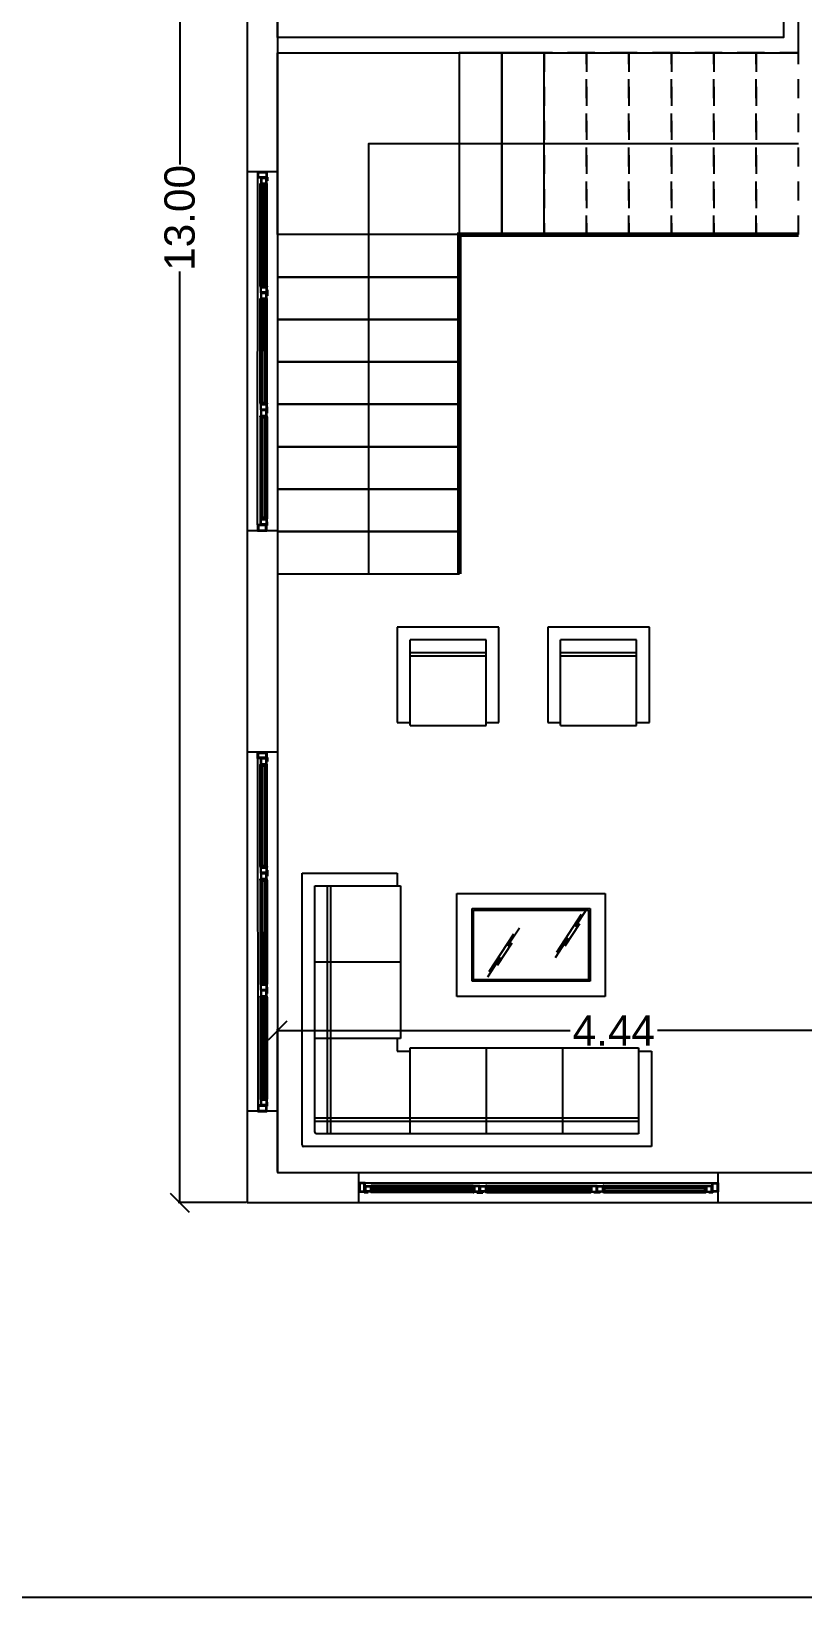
# Model space of a CAD drawing. Header units: inches. Extents: x 15.9 to 69.3, y 9.8 to 45.5.
# Drawn here: x 32.05 to 37.14, y 23.33 to 33.67 of the extents above; entities that cross this region are included whole.
import ezdxf

# ---------------------------------------------------------------- set-up
doc = ezdxf.new("R2010")
doc.units = ezdxf.units.IN
doc.header["$MEASUREMENT"] = 0
doc.linetypes.add('HIDDEN', pattern=[0.375, 0.25, -0.125])
doc.layers.add('TEFRIŞ', color=11, linetype='Continuous')
doc.layers.add('WINDOW', color=8, linetype='Continuous')
doc.styles.add('eng-kadr', font='arial.ttf')
doc.dimstyles.new('dim-col', dxfattribs={"dimscale": 0.05, "dimtxt": 4, "dimasz": 2.5, "dimexe": 0.2, "dimexo": 0.1, "dimgap": 0.5, "dimtad": 0, "dimzin": 0, "dimdsep": 46, "dimtxsty": 'eng-kadr', "dimblk1": 'OBLIQUE', "dimblk2": 'OBLIQUE', "dimsah": 1, "dimcen": 0.1, "dimclrd": 5, "dimclre": 5, "dimclrt": 256, "dimazin": 0, "dimtfac": 0.066667, "dimtofl": 0, "dimtmove": 2, "dimatfit": 2, "dimldrblk": 'OBLIQUE', "dimfxl": 0.2, "dimtolj": 1, "dimtzin": 0, "dimarcsym": 0})

# ---------------------------------------------------------------- blocks, each defined once
blk = doc.blocks.new('bvbvbvbv')
for points in [[(117.514, -6.243), (117.474, -6.243), (117.474, -6.303), (117.514, -6.303)], [(117.509, -6.248), (117.479, -6.248), (117.479, -6.298), (117.509, -6.298)], [(117.554, -6.303), (117.514, -6.303), (117.514, -6.263), (117.554, -6.263)], [(117.55, -6.299), (117.518, -6.299), (117.518, -6.267), (117.55, -6.267)], [(118.232, -6.303), (118.272, -6.303), (118.272, -6.263), (118.232, -6.263)], [(118.236, -6.299), (118.268, -6.299), (118.268, -6.267), (118.236, -6.267)], [(118.312, -6.303), (118.272, -6.303), (118.272, -6.263), (118.312, -6.263)], [(118.308, -6.299), (118.276, -6.299), (118.276, -6.267), (118.308, -6.267)], [(119.005, -6.303), (119.045, -6.303), (119.045, -6.263), (119.005, -6.263)], [(119.009, -6.299), (119.041, -6.299), (119.041, -6.267), (119.009, -6.267)], [(119.085, -6.303), (119.045, -6.303), (119.045, -6.263), (119.085, -6.263)], [(119.081, -6.299), (119.049, -6.299), (119.049, -6.267), (119.081, -6.267)], [(119.764, -6.303), (119.804, -6.303), (119.804, -6.263), (119.764, -6.263)], [(119.768, -6.299), (119.8, -6.299), (119.8, -6.267), (119.768, -6.267)], [(119.804, -6.243), (119.844, -6.243), (119.844, -6.303), (119.804, -6.303)], [(119.809, -6.248), (119.839, -6.248), (119.839, -6.298), (119.809, -6.298)]]:
    blk.add_lwpolyline(points, close=True)
at = {"layer": 'WINDOW', "ltscale": 5}
for p, q in [((117.509, -6.308), (117.509, -6.303)), ((117.514, -6.243), (119.804, -6.243)), ((117.534, -6.303), (117.534, -6.308)), ((117.554, -6.27), (117.564, -6.27)), ((117.554, -6.278), (117.564, -6.278)), ((117.554, -6.288), (117.564, -6.288)), ((117.554, -6.296), (117.564, -6.296)), ((118.23, -6.272), (117.556, -6.272)), ((117.556, -6.272), (117.556, -6.276)), ((118.23, -6.276), (117.556, -6.276)), ((118.23, -6.29), (117.556, -6.29)), ((117.556, -6.294), (117.556, -6.29)), ((118.23, -6.294), (117.556, -6.294)), ((118.227, -6.26), (117.559, -6.26)), ((118.227, -6.306), (117.559, -6.306)), ((117.564, -6.27), (117.564, -6.272)), ((118.232, -6.27), (117.564, -6.27)), ((117.564, -6.278), (117.564, -6.276)), ((117.564, -6.278), (117.564, -6.288)), ((117.564, -6.288), (117.564, -6.29)), ((117.564, -6.296), (117.564, -6.294)), ((118.232, -6.296), (117.564, -6.296)), ((118.232, -6.27), (118.222, -6.27)), ((118.222, -6.27), (118.222, -6.272)), ((118.222, -6.278), (118.222, -6.276)), ((118.232, -6.278), (118.222, -6.278)), ((118.222, -6.278), (118.222, -6.288)), ((118.232, -6.288), (118.222, -6.288)), ((118.222, -6.288), (118.222, -6.29)), ((118.222, -6.296), (118.222, -6.294)), ((118.232, -6.296), (118.222, -6.296)), ((118.23, -6.272), (118.23, -6.276)), ((118.23, -6.294), (118.23, -6.29)), ((118.252, -6.303), (118.252, -6.308)), ((118.292, -6.303), (118.292, -6.308)), ((118.312, -6.27), (118.322, -6.27)), ((118.312, -6.27), (118.995, -6.27)), ((118.312, -6.278), (118.322, -6.278)), ((118.312, -6.288), (118.322, -6.288)), ((118.312, -6.296), (118.322, -6.296)), ((118.312, -6.296), (118.995, -6.296)), ((118.314, -6.272), (118.314, -6.276)), ((118.314, -6.272), (119.003, -6.272)), ((118.314, -6.276), (119.003, -6.276)), ((118.314, -6.294), (118.314, -6.29)), ((118.314, -6.29), (119.003, -6.29)), ((118.314, -6.294), (119.003, -6.294)), ((118.317, -6.26), (119, -6.26)), ((118.317, -6.306), (119, -6.306)), ((118.322, -6.27), (118.322, -6.272)), ((118.322, -6.278), (118.322, -6.276)), ((118.322, -6.278), (118.322, -6.288)), ((118.322, -6.288), (118.322, -6.29)), ((118.322, -6.296), (118.322, -6.294)), ((119.005, -6.27), (118.995, -6.27)), ((118.995, -6.27), (118.995, -6.272)), ((118.995, -6.278), (118.995, -6.276)), ((119.005, -6.278), (118.995, -6.278)), ((118.995, -6.278), (118.995, -6.288)), ((119.005, -6.288), (118.995, -6.288)), ((118.995, -6.288), (118.995, -6.29)), ((118.995, -6.296), (118.995, -6.294)), ((119.005, -6.296), (118.995, -6.296)), ((119.003, -6.272), (119.003, -6.276)), ((119.003, -6.294), (119.003, -6.29)), ((119.025, -6.303), (119.025, -6.308)), ((119.065, -6.303), (119.065, -6.308)), ((119.085, -6.27), (119.095, -6.27)), ((119.085, -6.27), (119.754, -6.27)), ((119.085, -6.278), (119.095, -6.278)), ((119.085, -6.288), (119.095, -6.288)), ((119.085, -6.296), (119.095, -6.296)), ((119.085, -6.296), (119.754, -6.296)), ((119.087, -6.272), (119.087, -6.276)), ((119.087, -6.272), (119.762, -6.272)), ((119.087, -6.276), (119.762, -6.276)), ((119.087, -6.294), (119.087, -6.29)), ((119.087, -6.29), (119.762, -6.29)), ((119.087, -6.294), (119.762, -6.294)), ((119.09, -6.26), (119.759, -6.26)), ((119.09, -6.306), (119.759, -6.306)), ((119.095, -6.27), (119.095, -6.272)), ((119.095, -6.278), (119.095, -6.276)), ((119.095, -6.278), (119.095, -6.288)), ((119.095, -6.288), (119.095, -6.29)), ((119.095, -6.296), (119.095, -6.294)), ((119.764, -6.27), (119.754, -6.27)), ((119.754, -6.27), (119.754, -6.272)), ((119.754, -6.278), (119.754, -6.276)), ((119.764, -6.278), (119.754, -6.278)), ((119.754, -6.278), (119.754, -6.288)), ((119.764, -6.288), (119.754, -6.288)), ((119.754, -6.288), (119.754, -6.29)), ((119.754, -6.296), (119.754, -6.294)), ((119.764, -6.296), (119.754, -6.296)), ((119.762, -6.272), (119.762, -6.276)), ((119.762, -6.294), (119.762, -6.29)), ((119.784, -6.303), (119.784, -6.308)), ((119.809, -6.308), (119.809, -6.303)), ((117.509, -6.308), (117.534, -6.308)), ((118.252, -6.308), (118.292, -6.308)), ((119.065, -6.308), (119.025, -6.308)), ((119.809, -6.308), (119.784, -6.308))]:
    blk.add_line(p, q, dxfattribs=at)
for points in [[(117.559, -6.27), (117.559, -6.26), (117.554, -6.26), (117.554, -6.27)], [(117.559, -6.296), (117.559, -6.306), (117.554, -6.306), (117.554, -6.296)], [(117.558, -6.269), (117.558, -6.261), (117.555, -6.261), (117.555, -6.269)], [(117.558, -6.297), (117.558, -6.305), (117.555, -6.305), (117.555, -6.297)], [(118.227, -6.27), (118.227, -6.26), (118.232, -6.26), (118.232, -6.27)], [(118.227, -6.296), (118.227, -6.306), (118.232, -6.306), (118.232, -6.296)], [(118.228, -6.269), (118.228, -6.261), (118.231, -6.261), (118.231, -6.269)], [(118.228, -6.297), (118.228, -6.305), (118.231, -6.305), (118.231, -6.297)], [(118.317, -6.27), (118.317, -6.26), (118.312, -6.26), (118.312, -6.27)], [(118.317, -6.296), (118.317, -6.306), (118.312, -6.306), (118.312, -6.296)], [(118.316, -6.269), (118.316, -6.261), (118.313, -6.261), (118.313, -6.269)], [(118.316, -6.297), (118.316, -6.305), (118.313, -6.305), (118.313, -6.297)], [(119, -6.27), (119, -6.26), (119.005, -6.26), (119.005, -6.27)], [(119, -6.296), (119, -6.306), (119.005, -6.306), (119.005, -6.296)], [(119.001, -6.269), (119.001, -6.261), (119.004, -6.261), (119.004, -6.269)], [(119.001, -6.297), (119.001, -6.305), (119.004, -6.305), (119.004, -6.297)], [(119.09, -6.27), (119.09, -6.26), (119.085, -6.26), (119.085, -6.27)], [(119.09, -6.296), (119.09, -6.306), (119.085, -6.306), (119.085, -6.296)], [(119.089, -6.269), (119.089, -6.261), (119.086, -6.261), (119.086, -6.269)], [(119.089, -6.297), (119.089, -6.305), (119.086, -6.305), (119.086, -6.297)], [(119.759, -6.27), (119.759, -6.26), (119.764, -6.26), (119.764, -6.27)], [(119.759, -6.296), (119.759, -6.306), (119.764, -6.306), (119.764, -6.296)], [(119.76, -6.269), (119.76, -6.261), (119.763, -6.261), (119.763, -6.269)], [(119.76, -6.297), (119.76, -6.305), (119.763, -6.305), (119.763, -6.297)]]:
    blk.add_lwpolyline(points, close=True, dxfattribs=at)
blk = doc.blocks.new('_Oblique')
at = {"color": 0, "lineweight": -2}
blk.add_line((-0.5, -0.5), (0.5, 0.5), dxfattribs=at)
blk = doc.blocks.new('*D1915')
at = {"color": 5, "lineweight": -2, "ltscale": 0.06, "transparency": 16777216}
for p, q in [((33.473, 38.935), (33.023, 38.935)), ((33.033, 38.935), (33.033, 32.788)), ((33.033, 25.935), (33.033, 32.082)), ((33.473, 25.935), (33.023, 25.935))]:
    blk.add_line(p, q, dxfattribs=at)
at = {"layer": 'Defpoints', "color": 0, "ltscale": 0.06, "transparency": 16777216}
for p in [(33.478, 38.935), (33.033, 25.935), (33.478, 25.935)]:
    blk.add_point(p, dxfattribs=at)
at = {"color": 5, "lineweight": -2, "ltscale": 0.06, "transparency": 16777216, "xscale": 0.125, "yscale": 0.125, "zscale": 0.125}
for p, rotation in [((33.033, 38.935), 90), ((33.033, 25.935), 270)]:
    blk.add_blockref('_Oblique', p, dxfattribs=dict(at, rotation=rotation))
at = {"ltscale": 0.06, "transparency": 16777216, "insert": (33.033, 32.435), "char_height": 0.2, "attachment_point": 5, "rotation": 90, "style": 'eng-kadr'}
blk.add_mtext('\\A1;13.00', dxfattribs=at)
blk = doc.blocks.new('*D1916')
at = {"color": 5, "lineweight": -2, "ltscale": 0.06, "transparency": 16777216}
for p, q in [((33.678, 26.14), (33.678, 27.081)), ((33.678, 27.071), (35.609, 27.071)), ((38.118, 27.071), (36.186, 27.071)), ((38.118, 26.173), (38.118, 27.081))]:
    blk.add_line(p, q, dxfattribs=at)
at = {"layer": 'Defpoints', "color": 0, "ltscale": 0.06, "transparency": 16777216}
for p in [(38.118, 27.071), (38.118, 26.168), (33.678, 26.135)]:
    blk.add_point(p, dxfattribs=at)
at = {"color": 5, "lineweight": -2, "ltscale": 0.06, "transparency": 16777216, "xscale": 0.125, "yscale": 0.125, "zscale": 0.125, "rotation": 180}
blk.add_blockref('_Oblique', (33.678, 27.071), dxfattribs=at)
at = {"color": 5, "lineweight": -2, "ltscale": 0.06, "transparency": 16777216, "xscale": 0.125, "yscale": 0.125, "zscale": 0.125}
blk.add_blockref('_Oblique', (38.118, 27.071), dxfattribs=at)
at = {"ltscale": 0.06, "transparency": 16777216, "insert": (35.898, 27.071), "char_height": 0.2, "attachment_point": 5, "style": 'eng-kadr'}
blk.add_mtext('\\A1;4.44', dxfattribs=at)
blk = doc.blocks.new('30')
at = {"layer": 'TEFRIŞ'}
for p, q in [((-1183.7, -150.1), (-1183.7, -158.5)), ((-1120.8, -150.1), (-1183.7, -150.1)), ((-1120.8, -217.2), (-1120.8, -150.1)), ((-1185.8, -158.5), (-1185.8, -208.8)), ((-1185.8, -158.5), (-1129.2, -158.5)), ((-1129.2, -208.8), (-1129.2, -158.5)), ((-1185.8, -208.8), (-1129.2, -208.8)), ((-1183.7, -208.8), (-1183.7, -217.2)), ((-1183.7, -217.2), (-1120.8, -217.2))]:
    blk.add_line(p, q, dxfattribs=at)
at = {"layer": 'TEFRIŞ', "color": 8}
for p, q in [((-1139.7, -158.5), (-1139.7, -208.8)), ((-1137.6, -158.5), (-1137.6, -208.8))]:
    blk.add_line(p, q, dxfattribs=at)
blk = doc.blocks.new('33')
at = {"layer": 'TEFRIŞ'}
for p, q in [((-1013.8, -317.8), (-1013.8, -88.2)), ((-1012.8, -87.2), (-833.5, -87.2)), ((-833.5, -87.2), (-833.5, -150.1)), ((-1005.4, -309.4), (-1005.4, -96.6)), ((-1004.4, -95.6), (-841.8, -95.6)), ((-942.5, -152.2), (-942.5, -95.6)), ((-892.2, -152.2), (-892.2, -95.6)), ((-841.8, -95.6), (-841.8, -152.2)), ((-950.9, -150.1), (-950.9, -158.5)), ((-942.5, -150.1), (-950.9, -150.1)), ((-841.8, -152.2), (-942.5, -152.2)), ((-833.5, -150.1), (-841.8, -150.1)), ((-1005.4, -158.5), (-948.8, -158.5)), ((-948.8, -158.5), (-948.8, -309.4)), ((-948.8, -208.8), (-1005.4, -208.8)), ((-948.8, -259.1), (-1005.4, -259.1)), ((-948.8, -309.4), (-1005.4, -309.4)), ((-950.9, -309.4), (-950.9, -317.8)), ((-950.9, -317.8), (-1013.8, -317.8))]:
    blk.add_line(p, q, dxfattribs=at)
at = {"layer": 'TEFRIŞ', "color": 8}
for p, q in [((-997, -95.6), (-997, -309.4)), ((-994.9, -95.6), (-994.9, -309.4)), ((-841.8, -103.9), (-1005.4, -103.9)), ((-841.8, -106), (-1005.4, -106))]:
    blk.add_line(p, q, dxfattribs=at)
at = {"layer": 'TEFRIŞ'}
for centre in [(-1012.8, -88.2), (-1004.4, -96.6)]:
    blk.add_arc(centre, 1, 90, 180, dxfattribs=at)

msp = doc.modelspace()

# ---------------------------------------------------------------- linework, layer by layer
at = {"color": 3, "ltscale": 0.06}
msp.add_lwpolyline([(16.869, 45.531), (49.926, 45.531), (49.926, 23.328), (16.869, 23.328)], close=True, dxfattribs=at)
at = {"ltscale": 0.06}
for points in [[(33.478, 25.935), (43.478, 25.935), (43.478, 38.935), (33.478, 38.935), (33.478, 25.935)], [(38.218, 38.735), (33.678, 38.735), (33.678, 26.135), (37.957, 26.135)], [(33.678, 33.625), (33.678, 34.225), (37.018, 34.225), (37.018, 33.625), (33.678, 33.625), (33.678, 33.625)], [(37.118, 33.525), (37.118, 34.225)], [(33.678, 33.525), (37.118, 33.525)], [(33.678, 32.325), (33.678, 33.525), (34.878, 33.525), (34.878, 32.325), (33.678, 32.325)], [(34.878, 33.525), (34.878, 32.325), (35.158, 32.325), (35.158, 33.525), (34.878, 33.525)], [(35.158, 33.525), (35.158, 32.325), (35.438, 32.325), (35.438, 33.525), (35.158, 33.525)], [(37.118, 32.925), (34.278, 32.925), (34.278, 30.085)], [(33.678, 32.739), (33.478, 32.739)], [(33.678, 32.045), (34.878, 32.045), (34.878, 32.325), (33.678, 32.325), (33.678, 32.045)], [(33.678, 31.765), (34.878, 31.765), (34.878, 32.045), (33.678, 32.045), (33.678, 31.765)], [(33.678, 31.485), (34.878, 31.485), (34.878, 31.765), (33.678, 31.765), (33.678, 31.485)], [(33.678, 31.205), (34.878, 31.205), (34.878, 31.485), (33.678, 31.485), (33.678, 31.205)], [(33.678, 30.925), (34.878, 30.925), (34.878, 31.205), (33.678, 31.205), (33.678, 30.925)], [(33.678, 30.645), (34.878, 30.645), (34.878, 30.925), (33.678, 30.925), (33.678, 30.645)], [(33.678, 30.365), (34.878, 30.365), (34.878, 30.645), (33.678, 30.645), (33.678, 30.365)], [(33.677, 30.369), (33.477, 30.369)], [(33.678, 30.085), (34.878, 30.085), (34.878, 30.365), (33.678, 30.365), (33.678, 30.085)], [(33.677, 28.908), (33.477, 28.908)], [(33.678, 26.538), (33.478, 26.538)], [(34.216, 25.936), (34.216, 26.136)], [(36.586, 25.935), (36.586, 26.135)]]:
    msp.add_lwpolyline(points, dxfattribs=at)
at = {"linetype": 'HIDDEN', "ltscale": 0.5}
for points in [[(35.438, 33.525), (35.438, 32.325), (35.718, 32.325), (35.718, 33.525), (35.438, 33.525)], [(35.718, 33.525), (35.718, 32.325), (35.998, 32.325), (35.998, 33.525), (35.718, 33.525)], [(35.998, 33.525), (35.998, 32.325), (36.278, 32.325), (36.278, 33.525), (35.998, 33.525)], [(36.278, 33.525), (36.278, 32.325), (36.558, 32.325), (36.558, 33.525), (36.278, 33.525)], [(36.558, 33.525), (36.558, 32.325), (36.838, 32.325), (36.838, 33.525), (36.558, 33.525)], [(36.838, 33.525), (36.838, 32.325), (37.118, 32.325), (37.118, 33.525), (36.838, 33.525)]]:
    msp.add_lwpolyline(points, dxfattribs=at)
at = {"ltscale": 0.06, "const_width": 0.03}
msp.add_lwpolyline([(34.878, 30.085), (34.878, 32.325), (37.118, 32.325)], dxfattribs=at)
at = {"layer": 'TEFRIŞ'}
for p, q in [((34.863, 27.976), (35.841, 27.976)), ((34.863, 27.296), (34.863, 27.976)), ((35.841, 27.976), (35.841, 27.296)), ((34.963, 27.876), (35.741, 27.876)), ((34.963, 27.396), (34.963, 27.876)), ((34.973, 27.866), (35.731, 27.866)), ((34.973, 27.406), (34.973, 27.866)), ((35.683, 27.836), (35.52, 27.586)), ((35.72, 27.875), (35.642, 27.755)), ((35.731, 27.866), (35.731, 27.406)), ((35.741, 27.876), (35.741, 27.396)), ((35.275, 27.747), (35.197, 27.627)), ((35.671, 27.776), (35.574, 27.627)), ((35.237, 27.708), (35.074, 27.458)), ((35.225, 27.648), (35.129, 27.5)), ((35.594, 27.681), (35.511, 27.552)), ((35.149, 27.553), (35.065, 27.424)), ((35.731, 27.406), (34.973, 27.406)), ((35.841, 27.296), (34.863, 27.296)), ((35.741, 27.396), (34.963, 27.396))]:
    msp.add_line(p, q, dxfattribs=at)

# ---------------------------------------------------------------- block references
at = {"lineweight": 15}
for p, rotation in [((27.273, -87.103), 89.9848901983031), ((-83.256, 32.34), 359.984890198303)]:
    msp.add_blockref('bvbvbvbv', p, dxfattribs=dict(at, rotation=rotation))
at = {"lineweight": 15, "xscale": -1, "rotation": 90.01510980169687}
msp.add_blockref('bvbvbvbv', (27.273, 146.38), dxfattribs=at)
at = {"layer": 'TEFRIŞ', "xscale": 0.01, "yscale": 0.01, "zscale": 0.01, "rotation": 89.99999999999999}
for name, p in [('30', (32.968, 40.942)), ('30', (33.961, 40.942)), ('33', (32.968, 36.444))]:
    msp.add_blockref(name, p, dxfattribs=at)

# ---------------------------------------------------------------- dimensions: what is measured, and where the dimension line sits
at = {"ltscale": 0.06}
dim = msp.add_linear_dim(base=(33.033, 25.935), p1=(33.478, 38.935), p2=(33.478, 25.935), angle=90, dimstyle='dim-col', dxfattribs=at)
dim.commit()
dim.dimension.update_dxf_attribs({"geometry": '*D1915', "text_midpoint": (33.033, 32.435)})
dim = msp.add_linear_dim(base=(38.118, 27.071), p1=(33.678, 26.135), p2=(38.118, 26.168), dimstyle='dim-col', dxfattribs=at)
dim.commit()
dim.dimension.update_dxf_attribs({"geometry": '*D1916', "text_midpoint": (35.898, 27.071)})

doc.saveas('drawing.dxf')
